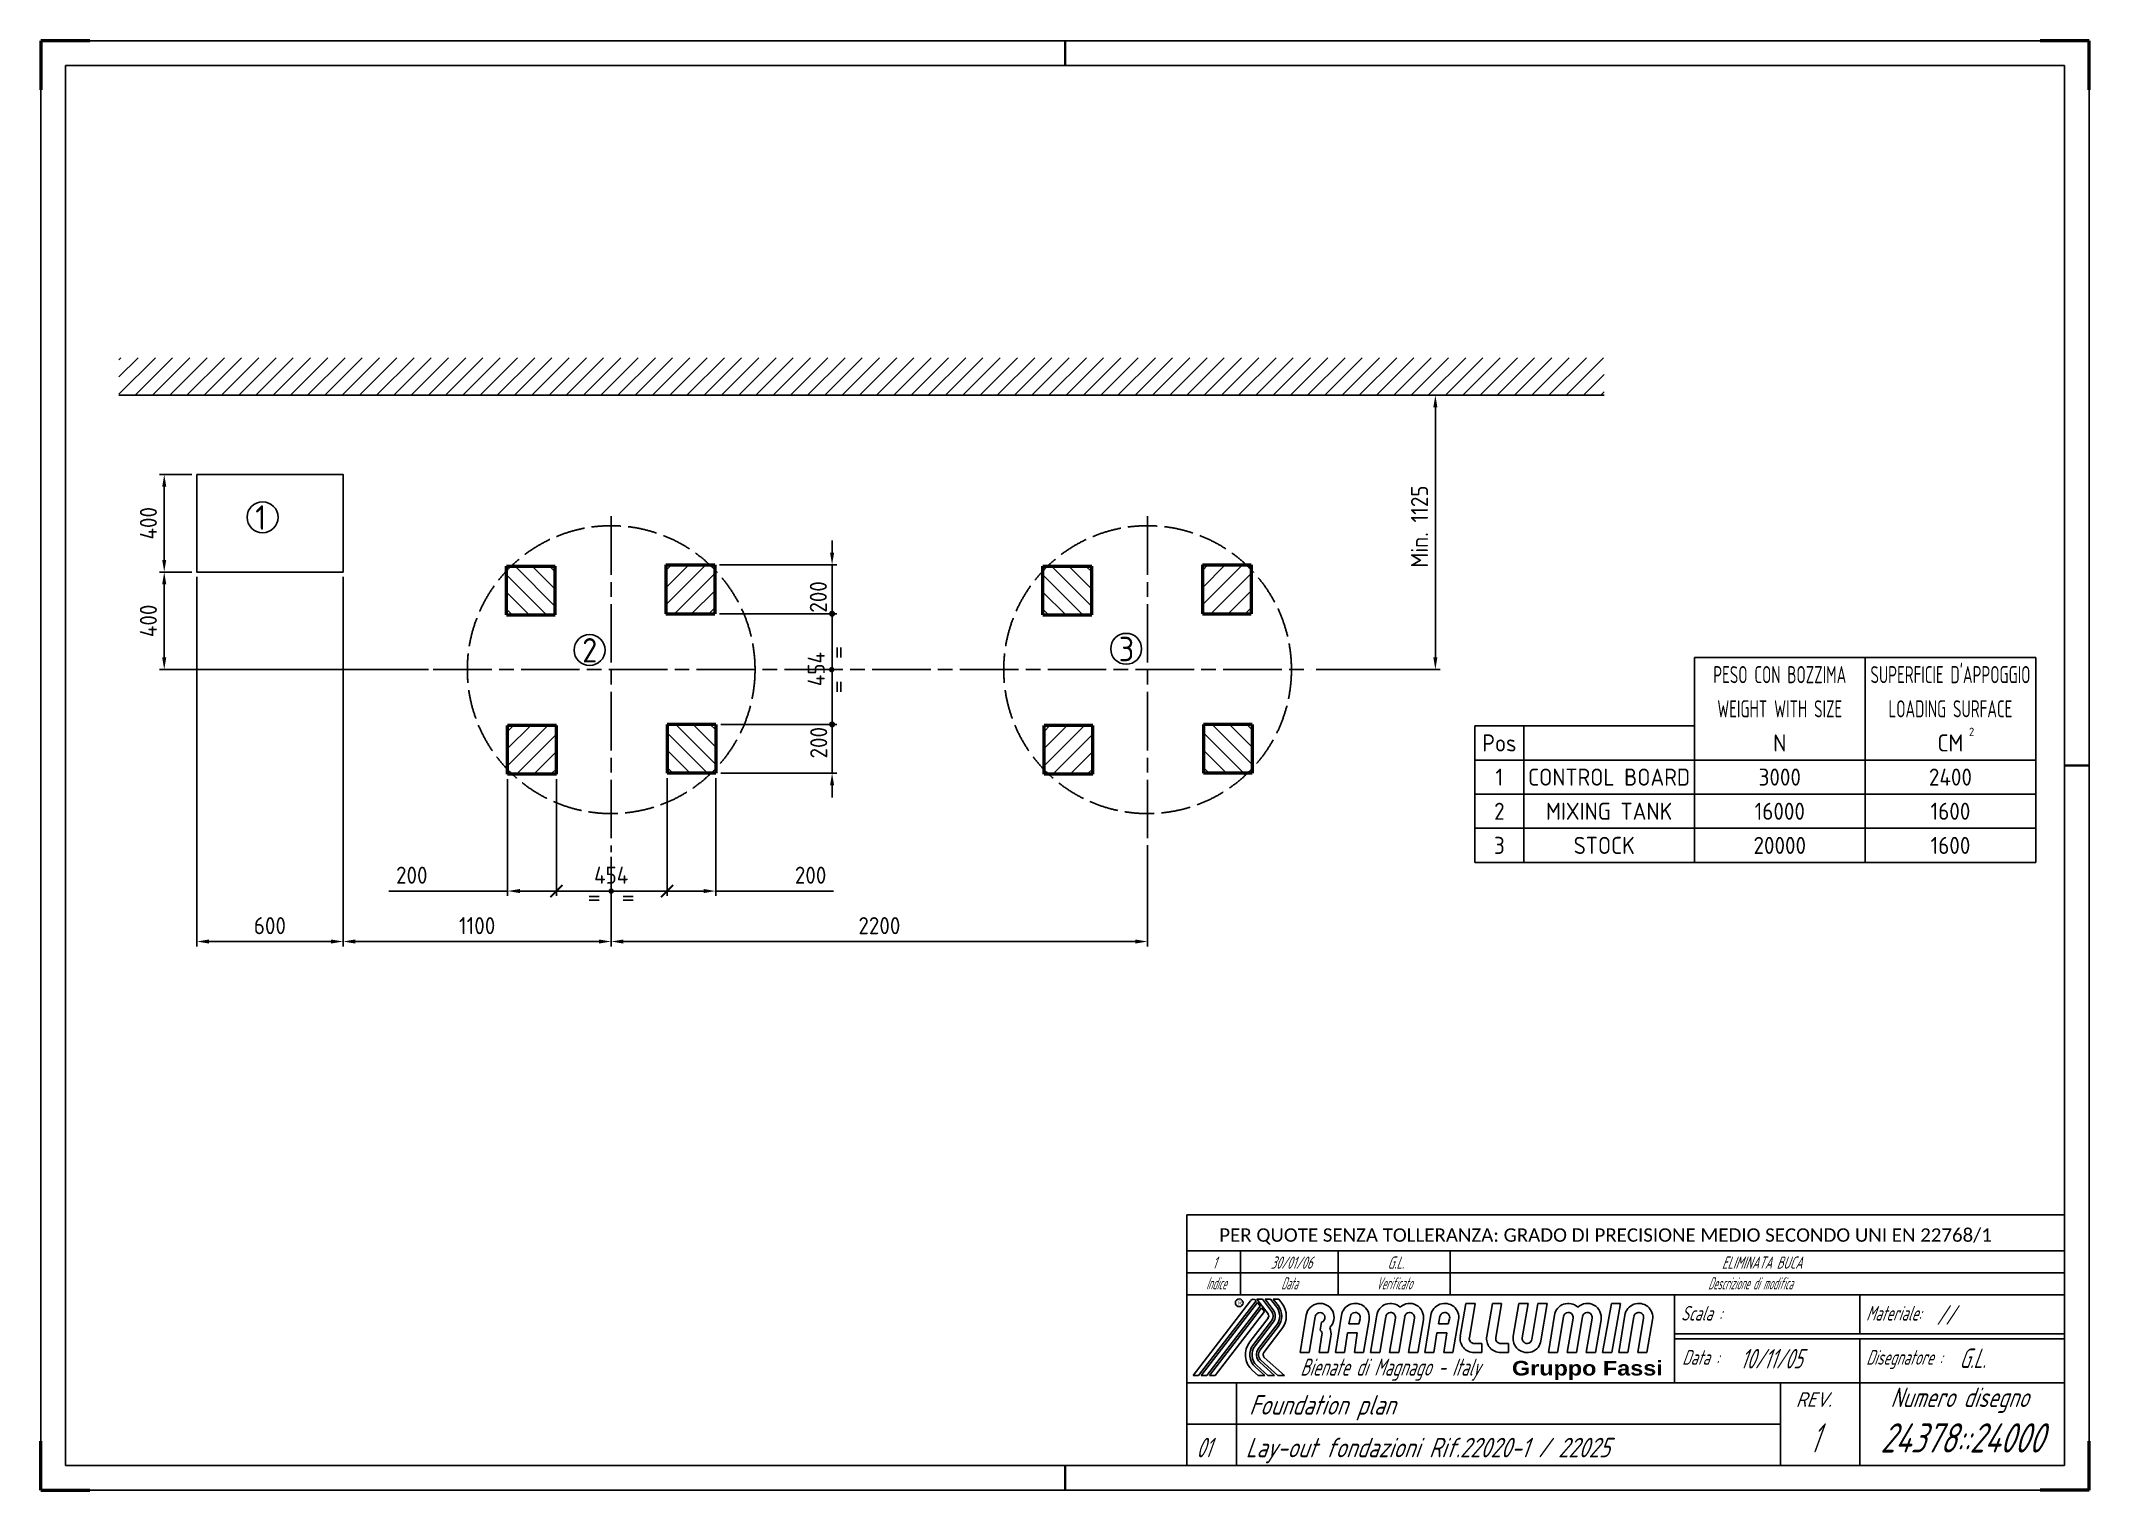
# Model space of a CAD drawing. Header units: millimetres. Extents: x 0 to 8400, y 0 to 5940.
import ezdxf
from ezdxf.enums import TextEntityAlignment as Align

# ---------------------------------------------------------------- set-up
doc = ezdxf.new("R2010")
doc.units = ezdxf.units.MM
doc.header["$LTSCALE"] = 20
for name, pattern in [('AM_ISO02W050', [7.5, 6, -1.5]), ('AM_ISO08W050', [18, 12, -1.5, 3, -1.5]), ('DAPIANO', [0])]:
    doc.linetypes.add(name, pattern=pattern)
for name, color, linetype, lineweight in [('AM_0', 7, 'Continuous', 50), ('AM_3', 6, 'AM_ISO02W050', 25), ('AM_5', 3, 'Continuous', 25), ('AM_7', 4, 'AM_ISO08W050', 25), ('AM_8', 1, 'Continuous', 25), ('AM_BOR', 7, 'Continuous', 50)]:
    doc.layers.add(name, color=color, linetype=linetype, lineweight=lineweight)
doc.layers.add('Structure', color=16, linetype='Continuous')
doc.styles.get("Standard").update_dxf_attribs({"font": 'ISOCP.SHX'})
doc.dimstyles.new('AM_ISO$0', dxfattribs={"dimscale": 50, "dimtxt": 3.5, "dimasz": 2.5, "dimexe": 1, "dimexo": 1, "dimgap": 1.5, "dimtad": 1, "dimdsep": 46, "dimtxsty": 'Standard', "dimcen": 0, "dimclrd": 256, "dimclre": 256, "dimclrt": 2, "dimadec": 0, "dimazin": 2, "dimtp": 0.1, "dimtm": 0.1, "dimtfac": 0.71, "dimtdec": 3, "dimtmove": 0, "dimatfit": 3, "dimfxl": 1, "dimlwd": -1, "dimlwe": -1, "dimarcsym": 1})

# ---------------------------------------------------------------- blocks, each defined once
blk = doc.blocks.new('*D6')
at = {"layer": 'AM_5', "transparency": 16777216}
for p, q in [((1238.9, 3742.9), (1238.9, 2228.4)), ((2338.7, 2595), (2338.7, 2228.4)), ((1288.9, 2248.4), (2288.7, 2248.4))]:
    blk.add_line(p, q, dxfattribs=at)
for points in [[(1288.9, 2256.8), (1288.9, 2240.1), (1238.9, 2248.4)], [(2288.7, 2256.8), (2288.7, 2240.1), (2338.7, 2248.4)]]:
    blk.add_solid(points, dxfattribs=at)
at = {"layer": 'Defpoints', "color": 0, "transparency": 16777216}
for p in [(1238.9, 3762.9), (2338.7, 2615), (2338.7, 2248.4)]:
    blk.add_point(p, dxfattribs=at)
at = {"layer": 'AM_5', "color": 2, "transparency": 16777216, "insert": (1788.8, 2313.4), "char_height": 70, "attachment_point": 5}
blk.add_mtext('1100', dxfattribs=at)
blk = doc.blocks.new('*D7')
at = {"layer": 'AM_5', "transparency": 16777216}
for p, q in [((4538.7, 2642.9), (4538.7, 2228.4)), ((2338.7, 2595), (2338.7, 2228.4)), ((2388.7, 2248.4), (4488.7, 2248.4))]:
    blk.add_line(p, q, dxfattribs=at)
for points in [[(2388.7, 2256.8), (2388.7, 2240.1), (2338.7, 2248.4)], [(4488.7, 2256.8), (4488.7, 2240.1), (4538.7, 2248.4)]]:
    blk.add_solid(points, dxfattribs=at)
at = {"layer": 'Defpoints', "color": 0, "transparency": 16777216}
for p in [(2338.7, 2615), (4538.7, 2662.9), (4538.7, 2248.4)]:
    blk.add_point(p, dxfattribs=at)
at = {"layer": 'AM_5', "color": 2, "transparency": 16777216, "insert": (3438.7, 2313.5), "char_height": 70, "attachment_point": 5}
blk.add_mtext('2200', dxfattribs=at)
blk = doc.blocks.new('*D8')
at = {"layer": 'AM_5', "transparency": 16777216}
for p, q in [((5233.4, 4487.9), (5739, 4487.9)), ((5719, 3412.9), (5719, 4437.9)), ((5229.6, 3362.9), (5739, 3362.9))]:
    blk.add_line(p, q, dxfattribs=at)
for points in [[(5710.7, 4437.9), (5727.3, 4437.9), (5719, 4487.9)], [(5710.7, 3412.9), (5727.3, 3412.9), (5719, 3362.9)]]:
    blk.add_solid(points, dxfattribs=at)
at = {"layer": 'Defpoints', "color": 0, "transparency": 16777216}
for p in [(5213.4, 4487.9), (5719, 4487.9), (5209.6, 3362.9)]:
    blk.add_point(p, dxfattribs=at)
at = {"layer": 'AM_5', "color": 2, "transparency": 16777216, "insert": (5654, 3949.4), "char_height": 70, "attachment_point": 5, "rotation": 90}
blk.add_mtext('Min. 1125', dxfattribs=at)
blk = doc.blocks.new('GENDOT')
blk.add_line((0, 0), (-1, 0))
at = {"const_width": 0.25}
blk.add_lwpolyline([(-0.125, 0, 1), (0.125, 0, 1)], format="xyb", close=True, dxfattribs=at)
blk = doc.blocks.new('*D9')
at = {"layer": 'AM_5', "transparency": 16777216}
for p, q in [((3244.7, 3188.3), (3244.7, 3238.3)), ((2787.8, 3138.3), (3264.7, 3138.3)), ((3244.7, 2938.3), (3244.7, 3138.3)), ((2787.8, 2938.3), (3264.7, 2938.3)), ((3244.7, 2888.3), (3244.7, 2838.3))]:
    blk.add_line(p, q, dxfattribs=at)
blk.add_solid([(3236.4, 2888.3), (3253, 2888.3), (3244.7, 2938.3)], dxfattribs=at)
at = {"layer": 'Defpoints', "color": 0, "transparency": 16777216}
for p in [(2767.8, 3138.3), (3244.7, 3138.3), (2767.8, 2938.3)]:
    blk.add_point(p, dxfattribs=at)
at = {"layer": 'AM_5', "transparency": 16777216, "xscale": 50, "yscale": 50, "zscale": 50, "rotation": 270}
blk.add_blockref('GENDOT', (3244.7, 3138.3), dxfattribs=at)
at = {"layer": 'AM_5', "color": 2, "transparency": 16777216, "insert": (3189.9, 3063.4), "char_height": 70, "attachment_point": 5, "rotation": 90}
blk.add_mtext('200', dxfattribs=at)
blk = doc.blocks.new('*D10')
at = {"layer": 'AM_5', "transparency": 16777216}
for p, q in [((2783.3, 3592), (3264.7, 3592)), ((3244.7, 3188.3), (3244.7, 3542)), ((2787.8, 3138.3), (3264.7, 3138.3))]:
    blk.add_line(p, q, dxfattribs=at)
at = {"layer": 'Defpoints', "color": 0, "transparency": 16777216}
for p in [(2763.3, 3592), (3244.7, 3592), (2767.8, 3138.3)]:
    blk.add_point(p, dxfattribs=at)
at = {"layer": 'AM_5', "transparency": 16777216, "xscale": 50, "yscale": 50, "zscale": 50}
for p, rotation in [((3244.7, 3592), 90), ((3244.7, 3138.3), 270)]:
    blk.add_blockref('GENDOT', p, dxfattribs=dict(at, rotation=rotation))
at = {"layer": 'AM_5', "color": 2, "transparency": 16777216, "insert": (3179.7, 3365.2), "char_height": 70, "attachment_point": 5, "rotation": 90}
blk.add_mtext('454', dxfattribs=at)
blk = doc.blocks.new('*D11')
at = {"layer": 'AM_5', "transparency": 16777216}
for p, q in [((3244.7, 3842), (3244.7, 3892)), ((2783.3, 3792), (3264.7, 3792)), ((3244.7, 3592), (3244.7, 3792)), ((2783.3, 3592), (3264.7, 3592)), ((3244.7, 3542), (3244.7, 3492))]:
    blk.add_line(p, q, dxfattribs=at)
blk.add_solid([(3236.4, 3842), (3253, 3842), (3244.7, 3792)], dxfattribs=at)
at = {"layer": 'Defpoints', "color": 0, "transparency": 16777216}
for p in [(2763.3, 3792), (3244.7, 3792), (2763.3, 3592)]:
    blk.add_point(p, dxfattribs=at)
at = {"layer": 'AM_5', "transparency": 16777216, "xscale": 50, "yscale": 50, "zscale": 50, "rotation": 90}
blk.add_blockref('GENDOT', (3244.7, 3592), dxfattribs=at)
at = {"layer": 'AM_5', "color": 2, "transparency": 16777216, "insert": (3188.3, 3661), "char_height": 70, "attachment_point": 5, "rotation": 90}
blk.add_mtext('200', dxfattribs=at)
blk = doc.blocks.new('*D12')
at = {"layer": 'AM_5', "transparency": 16777216}
for p, q in [((638.9, 3742.9), (638.9, 2228.4)), ((1238.9, 3742.9), (1238.9, 2228.4)), ((1188.9, 2248.4), (688.9, 2248.4))]:
    blk.add_line(p, q, dxfattribs=at)
for points in [[(688.9, 2256.8), (688.9, 2240.1), (638.9, 2248.4)], [(1188.9, 2256.8), (1188.9, 2240.1), (1238.9, 2248.4)]]:
    blk.add_solid(points, dxfattribs=at)
at = {"layer": 'Defpoints', "color": 0, "transparency": 16777216}
for p in [(638.9, 3762.9), (1238.9, 3762.9), (638.9, 2248.4)]:
    blk.add_point(p, dxfattribs=at)
at = {"layer": 'AM_5', "color": 2, "transparency": 16777216, "insert": (938.9, 2313.4), "char_height": 70, "attachment_point": 5}
blk.add_mtext('600', dxfattribs=at)
blk = doc.blocks.new('*D13')
at = {"layer": 'AM_5', "transparency": 16777216}
for p, q in [((618.9, 4162.9), (485.6, 4162.9)), ((505.6, 3812.9), (505.6, 4112.9)), ((618.9, 3762.9), (485.6, 3762.9))]:
    blk.add_line(p, q, dxfattribs=at)
for points in [[(497.2, 4112.9), (513.9, 4112.9), (505.6, 4162.9)], [(497.2, 3812.9), (513.9, 3812.9), (505.6, 3762.9)]]:
    blk.add_solid(points, dxfattribs=at)
at = {"layer": 'Defpoints', "color": 0, "transparency": 16777216}
for p in [(505.6, 4162.9), (638.9, 4162.9), (638.9, 3762.9)]:
    blk.add_point(p, dxfattribs=at)
at = {"layer": 'AM_5', "color": 2, "transparency": 16777216, "insert": (440.6, 3962.9), "char_height": 70, "attachment_point": 5, "rotation": 90}
blk.add_mtext('400', dxfattribs=at)
blk = doc.blocks.new('_ArchTick')
at = {"color": 0, "linetype": 'ByBlock', "const_width": 0.15}
blk.add_lwpolyline([(-0.5, -0.5), (0.5, 0.5)], dxfattribs=at)
blk = doc.blocks.new('*D14')
at = {"layer": 'AM_5', "transparency": 16777216}
for p, q in [((1914.1, 2913.8), (1914.1, 2435.3)), ((2114.1, 2913.8), (2114.1, 2435.3)), ((1914.1, 2455.3), (1427, 2455.3)), ((2114.1, 2455.3), (1964.1, 2455.3))]:
    blk.add_line(p, q, dxfattribs=at)
blk.add_solid([(1964.1, 2463.7), (1964.1, 2447), (1914.1, 2455.3)], dxfattribs=at)
at = {"layer": 'Defpoints', "color": 0, "transparency": 16777216}
for p in [(1914.1, 2933.8), (2114.1, 2933.8), (2114.1, 2455.3)]:
    blk.add_point(p, dxfattribs=at)
at = {"layer": 'AM_5', "transparency": 16777216, "xscale": 50, "yscale": 50, "zscale": 50}
blk.add_blockref('_ArchTick', (2114.1, 2455.3), dxfattribs=at)
at = {"layer": 'AM_5', "color": 2, "transparency": 16777216, "insert": (1520.9, 2520.3), "char_height": 70, "attachment_point": 5}
blk.add_mtext('200', dxfattribs=at)
blk = doc.blocks.new('*D15')
at = {"layer": 'AM_5', "transparency": 16777216}
for p, q in [((2114.1, 2913.8), (2114.1, 2435.3)), ((2567.8, 2918.3), (2567.8, 2435.3)), ((2114.1, 2455.3), (2567.8, 2455.3))]:
    blk.add_line(p, q, dxfattribs=at)
at = {"layer": 'Defpoints', "color": 0, "transparency": 16777216}
for p in [(2114.1, 2933.8), (2567.8, 2938.3), (2567.8, 2455.3)]:
    blk.add_point(p, dxfattribs=at)
at = {"layer": 'AM_5', "color": 2, "transparency": 16777216, "insert": (2338.7, 2520.3), "char_height": 70, "attachment_point": 5}
blk.add_mtext('454', dxfattribs=at)
blk = doc.blocks.new('_None')
blk = doc.blocks.new('*D16')
at = {"layer": 'AM_5', "transparency": 16777216}
for p, q in [((2567.8, 2918.3), (2567.8, 2435.3)), ((2767.8, 2918.3), (2767.8, 2435.3)), ((2567.8, 2455.3), (2717.8, 2455.3)), ((2767.8, 2455.3), (3250.5, 2455.3))]:
    blk.add_line(p, q, dxfattribs=at)
blk.add_solid([(2717.8, 2463.7), (2717.8, 2447), (2767.8, 2455.3)], dxfattribs=at)
at = {"layer": 'Defpoints', "color": 0, "transparency": 16777216}
for p in [(2567.8, 2938.3), (2767.8, 2938.3), (2767.8, 2455.3)]:
    blk.add_point(p, dxfattribs=at)
at = {"layer": 'AM_5', "transparency": 16777216, "xscale": 50, "yscale": 50, "zscale": 50, "rotation": 180}
blk.add_blockref('_ArchTick', (2567.8, 2455.3), dxfattribs=at)
at = {"layer": 'AM_5', "color": 2, "transparency": 16777216, "insert": (3156.6, 2520.3), "char_height": 70, "attachment_point": 5}
blk.add_mtext('200', dxfattribs=at)
blk = doc.blocks.new('A3')
for p, q in [((415, 292), (5, 292)), ((5, 292), (5, 5)), ((415, 5), (415, 292)), ((5, 5), (415, 5))]:
    blk.add_line(p, q)
at = {"layer": 'AM_BOR'}
for p, q in [((10, 297), (0, 297)), ((0, 297), (0, 287)), ((420, 297), (410, 297)), ((420, 287), (420, 297)), ((0, 0), (0, 10)), ((420, 0), (420, 10)), ((0, 0), (10, 0)), ((420, 0), (410, 0))]:
    blk.add_line(p, q, dxfattribs=at)
at = {"layer": 'AM_BOR', "color": 1, "lineweight": 25}
for p, q in [((0, 297), (420, 297)), ((0, 0), (0, 297)), ((420, 297), (420, 0)), ((420, 0), (0, 0))]:
    blk.add_line(p, q, dxfattribs=at)
at = {"layer": 'AM_BOR', "color": 2, "lineweight": 35}
for p, q in [((210, 292), (210, 297)), ((415, 148.5), (420, 148.5)), ((210, 0), (210, 5))]:
    blk.add_line(p, q, dxfattribs=at)
blk = doc.blocks.new('RAMALLUMIN')
at = {"linetype": 'DAPIANO'}
blk.add_line((-180, 51.38), (-180, 0), dxfattribs=at)
at = {"color": 7, "linetype": 'Continuous'}
for p, q in [((0, 51.38), (-180, 51.38)), ((0, 44), (-180, 44)), ((-169, 44), (-169, 35)), ((-149, 44), (-149, 35)), ((-126, 44), (-126, 35)), ((0, 35), (-180, 35)), ((-80, 35), (-80, 17)), ((-42, 35), (-42, 27)), ((-155.54, 30.83), (-156.78, 23.17)), ((-153.69, 30.53), (-154.91, 23.17)), ((-152.41, 29.4), (-152.67, 27.78)), ((-148.31, 30.83), (-149.55, 23.17)), ((-146.45, 30.58), (-146.78, 29.06)), ((-144.49, 30.12), (-144.76, 29.06)), ((-142.63, 29.88), (-143.79, 23.17)), ((-141.08, 30.83), (-142.32, 23.17)), ((-139.23, 30.53), (-140.45, 23.17)), ((-137.24, 30.2), (-138.43, 23.17)), ((-135.34, 30.53), (-136.56, 23.17)), ((-133.36, 30.2), (-134.54, 23.17)), ((-131.51, 29.88), (-132.67, 23.17)), ((-129.96, 30.83), (-131.2, 23.17)), ((-128.11, 30.58), (-128.43, 29.06)), ((-126.14, 30.12), (-126.41, 29.06)), ((-124.28, 29.88), (-125.44, 23.17)), ((-123.93, 26.54), (-122.77, 33.25)), ((-122.77, 33.25), (-120.9, 33.25)), ((-122.08, 26.21), (-120.9, 33.25)), ((-118.5, 26.53), (-117.34, 33.25)), ((-117.34, 33.25), (-115.47, 33.25)), ((-116.65, 26.21), (-115.47, 33.25)), ((-113.07, 26.54), (-111.91, 33.25)), ((-111.91, 33.25), (-110.04, 33.25)), ((-111.22, 26.21), (-110.04, 33.25)), ((-109.24, 25.88), (-108.02, 33.25)), ((-108.02, 33.25), (-106.15, 33.25)), ((-107.39, 25.59), (-106.15, 33.25)), ((-104.64, 30.83), (-105.88, 23.17)), ((-102.79, 30.53), (-104.01, 23.17)), ((-100.81, 30.2), (-101.99, 23.17)), ((-98.91, 30.53), (-100.12, 23.17)), ((-96.92, 30.2), (-98.1, 23.17)), ((-95.07, 29.88), (-96.23, 23.17)), ((-92.96, 33.25), (-94.76, 23.17)), ((-92.96, 33.25), (-91.09, 33.25)), ((-91.09, 33.25), (-92.89, 23.17)), ((-90.18, 30.83), (-91.42, 23.17)), ((-88.33, 30.53), (-89.55, 23.17)), ((-86.35, 30.2), (-87.53, 23.17)), ((-84.5, 29.88), (-85.66, 23.17)), ((-152.3, 26.83), (-152.89, 23.17)), ((-150.46, 26.52), (-151.02, 23.17)), ((-147.08, 27.2), (-147.68, 23.17)), ((-145.06, 27.2), (-147.08, 27.2)), ((-144.76, 29.06), (-146.78, 29.06)), ((-145.06, 27.2), (-145.66, 23.17)), ((-128.73, 27.2), (-129.33, 23.17)), ((-126.71, 27.2), (-128.73, 27.2)), ((-126.41, 29.06), (-128.43, 29.06)), ((-126.71, 27.2), (-127.31, 23.17)), ((-42, 26), (-42, 0)), ((-154.91, 23.17), (-156.78, 23.17)), ((-152.89, 23.17), (-151.02, 23.17)), ((-149.55, 23.17), (-147.68, 23.17)), ((-145.66, 23.17), (-143.79, 23.17)), ((-142.32, 23.17), (-140.45, 23.17)), ((-138.43, 23.17), (-136.56, 23.17)), ((-134.54, 23.17), (-132.67, 23.17)), ((-131.2, 23.17), (-129.33, 23.17)), ((-127.31, 23.17), (-125.44, 23.17)), ((-121.09, 25.04), (-119.51, 25.04)), ((-121.09, 23.17), (-119.51, 23.17)), ((-119.51, 25.04), (-119.51, 23.17)), ((-115.66, 25.04), (-114.08, 25.04)), ((-115.66, 23.17), (-114.08, 23.17)), ((-114.08, 25.04), (-114.08, 23.17)), ((-105.88, 23.17), (-104.01, 23.17)), ((-101.99, 23.17), (-100.12, 23.17)), ((-98.1, 23.17), (-96.23, 23.17)), ((-94.76, 23.17), (-92.89, 23.17)), ((-91.42, 23.17), (-89.55, 23.17)), ((-87.53, 23.17), (-85.66, 23.17)), ((0, 17), (-180, 17)), ((-169.8, 0), (-169.8, 17)), ((-58.25, 17), (-58.25, 0))]:
    blk.add_line(p, q, dxfattribs=at)
at = {"color": 3, "linetype": 'Continuous'}
for p, q in [((0, 39.5), (-180, 39.5)), ((-166.96, 33.81), (-178.74, 18.46)), ((-165.81, 33.8), (-177.59, 18.46)), ((-165.67, 34.09), (-164.52, 34.09)), ((-163.37, 31.08), (-165.67, 34.09)), ((-162.64, 31.63), (-164.52, 34.09)), ((-163.97, 34.09), (-162.83, 34.09)), ((-162.3, 31.9), (-163.97, 34.09)), ((-161.58, 32.45), (-162.83, 34.09)), ((-162.28, 34.09), (-161.13, 34.09)), ((-161.23, 32.72), (-162.28, 34.09)), ((-160.51, 33.27), (-161.13, 34.09)), ((-165.54, 33.45), (-177.05, 18.46)), ((-164.96, 32.7), (-175.89, 18.46)), ((-164.69, 32.34), (-175.35, 18.46)), ((-164.12, 31.59), (-174.2, 18.46)), ((-167.09, 25.36), (-163.37, 30.21)), ((-162.64, 29.66), (-166.37, 24.8)), ((-164.96, 32.7), (-165.54, 33.45)), ((-164.12, 31.59), (-164.69, 32.34)), ((-162.3, 29.39), (-166.02, 24.54)), ((-161.58, 28.83), (-165.3, 23.99)), ((-164.96, 23.72), (-161.23, 28.57)), ((-160.51, 28.01), (-164.24, 23.17)), ((0, 27), (-80, 27)), ((0, 26), (-80, 26)), ((-165.05, 21.2), (-162.02, 18.46)), ((-164.76, 21.52), (-161.38, 18.46)), ((-164.15, 22.19), (-160.02, 18.46)), ((-177.59, 18.46), (-178.74, 18.46)), ((-175.89, 18.46), (-177.05, 18.46)), ((-174.2, 18.46), (-175.35, 18.46)), ((-166.56, 19.52), (-165.39, 18.46)), ((-165.95, 20.2), (-164.03, 18.46)), ((-165.66, 20.52), (-163.38, 18.46)), ((-164.03, 18.46), (-165.39, 18.46)), ((-162.02, 18.46), (-163.38, 18.46)), ((-160.02, 18.46), (-161.38, 18.46)), ((-180, 8.5), (-58.25, 8.5))]:
    blk.add_line(p, q, dxfattribs=at)
blk.add_circle((-169.27, 33.38), 0.797, dxfattribs=at)
for centre, radius, start, end in [((-166.39, 33.38), 0.716, 37.0199, 142.98), ((-163.94, 30.65), 0.714, 322.471, 37.437), ((-163.93, 30.65), 1.62, 322.481, 37.4257), ((-163.94, 30.65), 2.06, 322.479, 37.4362), ((-163.94, 30.65), 2.97, 322.454, 37.471), ((-163.94, 30.65), 3.41, 322.445, 37.4711), ((-163.94, 30.65), 4.32, 322.454, 37.4451), ((-163.67, 22.73), 4.32, 142.447, 227.885), ((-163.67, 22.73), 3.41, 142.481, 227.842), ((-163.67, 22.73), 2.97, 142.472, 227.803), ((-163.67, 22.73), 2.06, 142.454, 227.876), ((-163.67, 22.73), 1.63, 142.445, 227.849), ((-163.67, 22.73), 0.722, 142.454, 227.902)]:
    blk.add_arc(centre, radius, start, end, dxfattribs=at)
at = {"color": 7, "linetype": 'Continuous'}
for centre, radius, start, end in [((-152.7, 30.37), 2.88, 313.405, 170.827), ((-152.7, 30.37), 1.01, 286.495, 170.628), ((-145.47, 30.37), 2.88, 350.208, 170.835), ((-145.47, 30.37), 1.01, 345.758, 168.018), ((-138.24, 30.37), 2.88, 47.375, 170.82), ((-138.24, 30.37), 1.01, 350.428, 170.643), ((-134.35, 30.37), 2.88, 350.199, 132.556), ((-134.35, 30.37), 1.01, 350.428, 170.634), ((-127.12, 30.37), 2.88, 350.208, 170.835), ((-127.12, 30.37), 1.01, 345.758, 168.018), ((-101.8, 30.37), 2.88, 47.375, 170.82), ((-101.8, 30.37), 1.01, 350.428, 170.634), ((-97.91, 30.37), 2.88, 350.208, 132.556), ((-97.91, 30.37), 1.01, 350.409, 170.661), ((-87.34, 30.37), 2.88, 350.218, 170.81), ((-87.34, 30.37), 1.01, 350.428, 170.643), ((-153.3, 26.99), 1.01, 350.897, 51.1434), ((-153.3, 26.99), 2.88, 350.481, 26.4345), ((-121.09, 26.05), 2.88, 170.208, 270), ((-121.09, 26.05), 1.01, 170.428, 270), ((-115.66, 26.05), 2.88, 170.218, 270), ((-115.66, 26.05), 1.01, 170.428, 270), ((-110.23, 26.05), 2.88, 170.208, 350.827), ((-110.23, 26.05), 1.01, 170.428, 350.643)]:
    blk.add_arc(centre, radius, start, end, dxfattribs=at)
at = {"color": 1, "linetype": 'Continuous', "oblique": 20, "width": 0.5}
for s, p in [('Indice', (-174, 36.1)), ('Data', (-159, 36.1)), ('Verificato', (-137.5, 36.1)), ('Descrizione di modifica', (-64.47, 36.1))]:
    blk.add_text(s, height=2.5, dxfattribs=at).set_placement(p, align=Align.CENTER)
at = {"color": 3, "linetype": 'Continuous'}
blk.add_text('R', height=0.864, dxfattribs=at).set_placement((-169.52, 32.95))
at = {"color": 3, "linetype": 'Continuous', "oblique": 20}
for s, height, width, p in [('Scala :', 3, 0.75, (-78.7, 29.73)), ('Materiale:', 3, 0.7, (-40.72, 29.73)), ('Bienate di Magnago - Italy', 3.5, 0.7, (-156.78, 18.44)), ('Data :', 3, 0.75, (-78.46, 20.68)), ('Disegnatore :', 3, 0.7, (-40.72, 20.68)), ('Numero disegno', 4, 0.8, (-35.74, 11.99))]:
    blk.add_text(s, height=height, dxfattribs=dict(at, width=width)).set_placement(p)
blk.add_text('REV.', height=3, dxfattribs=at).set_placement((-55.15, 12.04))
at = {"color": 2, "insert": (-173.36, 45.32), "char_height": 3, "width": 170.7709, "attachment_point": 7}
blk.add_mtext('{\\fCalibri|b0|i0|c0|p34;\\H0.91667x;PER QUOTE SENZA TOLLERANZA: GRADO DI PRECISIONE MEDIO SECONDO UNI EN 22768/1}', dxfattribs=at)
at = {"color": 2, "insert": (-113.34, 17.57), "char_height": 3, "attachment_point": 7}
blk.add_mtext('{\\fArial Black|b1|i0|c0|p34;Gruppo Fassi}', dxfattribs=at)
at = {"color": 3, "linetype": 'Continuous', "oblique": 20, "width": 0.7}
for tag, p in [('INDICE', (-174.38, 40.36)), ('DATAREV', (-158.57, 40.36)), ('VERIFICATO', (-137.17, 40.36)), ('DESCRIZMOD', (-62.08, 40.36))]:
    blk.add_attdef(tag, text='', height=2.5, dxfattribs=at).set_placement(p, align=Align.CENTER)
at = {"color": 2, "linetype": 'Continuous', "oblique": 20, "width": 0.7}
for tag, p in [('GEN-TITLE-SCA', (-64.53, 28.92)), ('MATERIALE', (-26.31, 28.88)), ('DATA', (-66.53, 19.91)), ('DISEGN.', (-21.62, 20)), ('P1', (-178.08, 10.45)), ('P2', (-178.08, 1.7))]:
    blk.add_attdef(tag, p, '', height=4, dxfattribs=at)
at = {"color": 7, "linetype": 'Continuous', "oblique": 20, "width": 0.85}
for tag, p in [('DESCRIZIONE1', (-167.25, 10.45)), ('DESCRIZIONE2', (-167.97, 1.7))]:
    blk.add_attdef(tag, p, '', height=4, dxfattribs=at)
at = {"color": 7, "linetype": 'Continuous', "oblique": 20}
for tag, width, p in [('REV', 0.55, (-51.41, 2.68)), ('DISEGNO', 0.8, (-21.14, 2.68))]:
    blk.add_attdef(tag, text='', height=6, dxfattribs=dict(at, width=width)).set_placement(p, align=Align.CENTER)
blk = doc.blocks.new('simmetria')
at = {"layer": 'AM_5'}
for p, q in [((-6.05, -1.5), (-3.3, -1.5)), ((-6.05, -2.5), (-3.3, -2.5)), ((6.05, -1.5), (3.3, -1.5)), ((6.05, -2.5), (3.3, -2.5))]:
    blk.add_line(p, q, dxfattribs=at)
at = {"layer": 'AM_5', "const_width": 0.65}
blk.add_lwpolyline([(-0.42, 0, 1), (0.42, 0, 1)], format="xyb", close=True, dxfattribs=at)
blk = doc.blocks.new('*D20')
at = {"layer": 'AM_5', "transparency": 16777216}
for p, q in [((618.9, 3762.9), (485.6, 3762.9)), ((505.6, 3712.9), (505.6, 3412.9)), ((1589.1, 3362.9), (485.6, 3362.9))]:
    blk.add_line(p, q, dxfattribs=at)
for points in [[(497.2, 3712.9), (513.9, 3712.9), (505.6, 3762.9)], [(497.2, 3412.9), (513.9, 3412.9), (505.6, 3362.9)]]:
    blk.add_solid(points, dxfattribs=at)
at = {"layer": 'Defpoints', "color": 0, "transparency": 16777216}
for p in [(638.9, 3762.9), (505.6, 3362.9), (1609.1, 3362.9)]:
    blk.add_point(p, dxfattribs=at)
at = {"layer": 'AM_5', "color": 2, "transparency": 16777216, "insert": (440.6, 3562.9), "char_height": 70, "attachment_point": 5, "rotation": 90}
blk.add_mtext('400', dxfattribs=at)

msp = doc.modelspace()

# ---------------------------------------------------------------- hatches: boundary and pattern name
at = {"layer": 'AM_8'}
h = msp.add_hatch(dxfattribs=at)
h.set_pattern_fill('_U', color=256, scale=50, angle=45, style=0, pattern_type=0)
h.set_pattern_definition([(45, (0, 0), (-35.35534, 35.35534), [])])
h.paths.add_polyline_path([(320.06, 4487.925), (6411.437, 4487.925), (6411.437, 4641.31), (320.06, 4641.31)])
h = msp.add_hatch(dxfattribs=at)
h.set_pattern_fill('_U', color=256, scale=50, angle=-45, style=0, pattern_type=0)
h.set_pattern_definition([(315, (-272.235, 5721.23), (35.3553, 35.3553), [])])
h.paths.add_polyline_path([(1909.597, 3787.507), (1909.597, 3587.507), (2109.597, 3587.507), (2109.597, 3787.507)])
h = msp.add_hatch(dxfattribs=at)
h.set_pattern_fill('_U', color=256, scale=50, angle=225, style=0, pattern_type=0)
h.set_pattern_definition([(225, (4697.03, 5973.88), (35.3553, -35.3553), [])])
h.paths.add_polyline_path([(2763.308, 3792.047), (2563.308, 3792.047), (2563.308, 3592.047), (2763.308, 3592.047)])
h = msp.add_hatch(dxfattribs=at)
h.set_pattern_fill('_U', color=256, scale=50, angle=-45, style=0, pattern_type=0)
h.set_pattern_definition([(315, (1927.765, 5721.23), (35.3553, 35.3553), [])])
h.paths.add_polyline_path([(4109.597, 3787.507), (4109.597, 3587.507), (4309.597, 3587.507), (4309.597, 3787.507)])
h = msp.add_hatch(dxfattribs=at)
h.set_pattern_fill('_U', color=256, scale=50, angle=225, style=0, pattern_type=0)
h.set_pattern_definition([(225, (6897.03, 5973.88), (35.3553, -35.3553), [])])
h.paths.add_polyline_path([(4963.308, 3792.047), (4763.308, 3792.047), (4763.308, 3592.047), (4963.308, 3592.047)])
h = msp.add_hatch(dxfattribs=at)
h.set_pattern_fill('_U', color=256, scale=50, angle=45, style=0, pattern_type=0)
h.set_pattern_definition([(45, (-19.585, 751.964), (-35.3553, 35.3553), [])])
h.paths.add_polyline_path([(1914.137, 2933.795), (2114.137, 2933.795), (2114.137, 3133.795), (1914.137, 3133.795)])
h = msp.add_hatch(dxfattribs=at)
h.set_pattern_fill('_U', color=256, scale=50, angle=135, style=0, pattern_type=0)
h.set_pattern_definition([(135, (4949.68, 1004.613), (-35.3553, -35.3553), [])])
h.paths.add_polyline_path([(2767.849, 2938.336), (2767.849, 3138.336), (2567.849, 3138.336), (2567.849, 2938.336)])
h = msp.add_hatch(dxfattribs=at)
h.set_pattern_fill('_U', color=256, scale=50, angle=45, style=0, pattern_type=0)
h.set_pattern_definition([(45, (2180.415, 751.964), (-35.3553, 35.3553), [])])
h.paths.add_polyline_path([(4114.137, 2933.795), (4314.137, 2933.795), (4314.137, 3133.795), (4114.137, 3133.795)])
h = msp.add_hatch(dxfattribs=at)
h.set_pattern_fill('_U', color=256, scale=50, angle=135, style=0, pattern_type=0)
h.set_pattern_definition([(135, (7149.68, 1004.613), (-35.3553, -35.3553), [])])
h.paths.add_polyline_path([(4967.849, 2938.336), (4967.849, 3138.336), (4767.849, 3138.336), (4767.849, 2938.336)])

# ---------------------------------------------------------------- linework, layer by layer
msp.add_lwpolyline([(638.885, 4162.924), (1238.885, 4162.924), (1238.885, 3762.924), (638.885, 3762.924)], close=True)
at = {"layer": 'AM_0', "color": 7, "linetype": 'Continuous'}
for p, q in [((1909.597, 3787.507), (2109.597, 3787.507)), ((1909.597, 3587.507), (1909.597, 3787.507)), ((2109.597, 3587.507), (2109.597, 3787.507)), ((2563.308, 3792.047), (2563.308, 3592.047)), ((2563.308, 3792.047), (2763.308, 3792.047)), ((2763.308, 3792.047), (2763.308, 3592.047)), ((4109.597, 3787.507), (4309.597, 3787.507)), ((4109.597, 3587.507), (4109.597, 3787.507)), ((4309.597, 3587.507), (4309.597, 3787.507)), ((4763.308, 3792.047), (4763.308, 3592.047)), ((4763.308, 3792.047), (4963.308, 3792.047)), ((4963.308, 3792.047), (4963.308, 3592.047)), ((1909.597, 3587.507), (2109.597, 3587.507)), ((2563.308, 3592.047), (2763.308, 3592.047)), ((4109.597, 3587.507), (4309.597, 3587.507)), ((4763.308, 3592.047), (4963.308, 3592.047)), ((2114.137, 3133.795), (1914.137, 3133.795)), ((1914.137, 2933.795), (1914.137, 3133.795)), ((2114.137, 2933.795), (2114.137, 3133.795)), ((2767.849, 3138.336), (2567.849, 3138.336)), ((2567.849, 3138.336), (2567.849, 2938.336)), ((2767.849, 3138.336), (2767.849, 2938.336)), ((4314.137, 3133.795), (4114.137, 3133.795)), ((4114.137, 2933.795), (4114.137, 3133.795)), ((4314.137, 2933.795), (4314.137, 3133.795)), ((4967.849, 3138.336), (4767.849, 3138.336)), ((4767.849, 3138.336), (4767.849, 2938.336)), ((4967.849, 3138.336), (4967.849, 2938.336)), ((2114.137, 2933.795), (1914.137, 2933.795)), ((2767.849, 2938.336), (2567.849, 2938.336)), ((4314.137, 2933.795), (4114.137, 2933.795)), ((4967.849, 2938.336), (4767.849, 2938.336))]:
    msp.add_line(p, q, dxfattribs=at)
at = {"layer": 'AM_3'}
for centre in [(2338.723, 3362.921), (4538.723, 3362.921)]:
    msp.add_circle(centre, 590, dxfattribs=at)
at = {"layer": 'AM_5', "color": 7}
for p, q in [((6781.576, 2572.434), (6781.576, 3412.434)), ((8181.576, 3412.434), (6781.576, 3412.434)), ((7481.576, 2572.434), (7481.576, 3412.434)), ((8181.576, 2572.434), (8181.576, 3412.434)), ((6781.576, 3132.434), (5881.576, 3132.434)), ((5881.576, 3132.434), (5881.576, 2572.434)), ((6081.576, 2572.434), (6081.576, 3132.434)), ((5881.576, 2992.434), (8181.576, 2992.434)), ((5881.576, 2572.434), (8181.576, 2572.434))]:
    msp.add_line(p, q, dxfattribs=at)
at = {"layer": 'AM_5'}
for p, q in [((5881.576, 2852.434), (8181.576, 2852.434)), ((5881.576, 2712.434), (8181.576, 2712.434))]:
    msp.add_line(p, q, dxfattribs=at)
at = {"layer": 'AM_5', "color": 2}
for centre in [(908.867, 3987.522), (2250.003, 3443.382), (4450.78, 3448.386)]:
    msp.add_circle(centre, 63.401, dxfattribs=at)
at = {"layer": 'AM_7'}
for p, q in [((2338.723, 3991.871), (2338.723, 2615.011)), ((4538.723, 3991.871), (4538.723, 2634.049)), ((1609.121, 3362.921), (5209.613, 3362.921))]:
    msp.add_line(p, q, dxfattribs=at)
at = {"layer": 'Structure', "color": 1}
msp.add_line((320.06, 4487.925), (6411.437, 4487.925), dxfattribs=at)

# ---------------------------------------------------------------- block references
at = {"lineweight": 0, "xscale": 20, "yscale": 20, "zscale": 20}
msp.add_blockref('A3', (0, 0), dxfattribs=at)
at = {"xscale": 15, "yscale": 15, "zscale": 15, "rotation": 90}
msp.add_blockref('simmetria', (3243.001, 3362.921), dxfattribs=at)
at = {"xscale": 15, "yscale": 15, "zscale": 15}
msp.add_blockref('simmetria', (2338.738, 2455.252), dxfattribs=at)
at = {"lineweight": 0, "xscale": 20, "yscale": 20, "zscale": 20}
msp.add_blockref('RAMALLUMIN', (8300, 100), dxfattribs=at).add_auto_attribs({'MATERIALE': '//', 'DISEGN.': 'G.L.', 'DISEGNO': '24378::24000', 'DATA': '10/11/05', 'REV': '1', 'P2': '01', 'DESCRIZIONE2': 'Lay-out fondazioni Rif.22020-1 / 22025', 'DESCRIZIONE1': 'Foundation plan', 'INDICE': '1', 'DATAREV': '30/01/06', 'VERIFICATO': 'G.L.', 'DESCRIZMOD': 'ELIMINATA BUCA'})

# ---------------------------------------------------------------- texts
at = {"layer": 'AM_5', "color": 7}
for s, p in [('1', (878.919, 3936.448)), ('2', (2220.055, 3392.309)), ('3', (4420.832, 3397.312))]:
    msp.add_text(s, height=100, dxfattribs=at).set_placement(p)
at = {"layer": 'AM_5', "color": 2, "width": 0.7}
for s, p in [('PESO CON BOZZIMA', (7131.576, 3342.434)), ("SUPERFICIE D'APPOGGIO", (7831.576, 3342.434)), ('WEIGHT WITH SIZE', (7131.576, 3202.434)), ('LOADING SURFACE', (7831.576, 3202.434))]:
    msp.add_text(s, height=70, dxfattribs=at).set_placement(p, align=Align.MIDDLE_CENTER)
at = {"layer": 'AM_5', "color": 2}
for s, height, p in [('2', 34, (7918.334, 3108.067)), ('Pos', 70, (5981.576, 3062.434)), ('N', 70, (7131.576, 3062.434)), ('CM', 70, (7831.576, 3062.434)), ('1', 70, (5981.576, 2922.434)), ('CONTROL BOARD', 70, (6431.576, 2922.434)), ('3000', 70, (7131.576, 2922.434)), ('2400', 70, (7831.576, 2922.434)), ('2', 70, (5981.576, 2782.434)), ('MIXING TANK', 70, (6431.576, 2782.434)), ('16000', 70, (7131.576, 2782.434)), ('1600', 70, (7831.576, 2782.434)), ('3', 70, (5981.576, 2642.434)), ('STOCK ', 70, (6431.576, 2642.434)), ('20000', 70, (7131.576, 2642.434)), ('1600', 70, (7831.576, 2642.434))]:
    msp.add_text(s, height=height, dxfattribs=at).set_placement(p, align=Align.MIDDLE_CENTER)

# ---------------------------------------------------------------- dimensions: what is measured, and where the dimension line sits
at = {"layer": 'AM_5'}
dim = msp.add_linear_dim(base=(5718.995, 4487.925), p1=(5209.613, 3362.921), p2=(5213.436, 4487.925), angle=90, text='Min. <>', dimstyle='AM_ISO$0', override={"dimscale": 20, "dimdec": 0, "dimtix": 1}, dxfattribs=at)
dim.commit()
dim.dimension.update_dxf_attribs({"geometry": '*D8', "text_midpoint": (5718.995, 3949.4), "dimtype": 160})
for base, p1, p2, override, picture, middle in [((505.554, 4162.924), (638.885, 3762.924), (638.885, 4162.924), {"dimscale": 20, "dimdec": 0, "dimtix": 1}, '*D13', (505.554, 3962.924)), ((3244.698, 3792.047), (2763.308, 3592.047), (2763.308, 3792.047), {"dimscale": 20, "dimdec": 0, "dimblk1": 'GENDOT', "dimsah": 1, "dimtix": 1, "dimtmove": 2}, '*D11', (3188.327, 3661.021)), ((3244.698, 3138.336), (2767.849, 2938.336), (2767.849, 3138.336), {"dimscale": 20, "dimdec": 0, "dimblk2": 'GENDOT', "dimsah": 1, "dimtix": 1, "dimtmove": 2}, '*D9', (3189.856, 3063.388))]:
    dim = msp.add_linear_dim(base=base, p1=p1, p2=p2, angle=90, dimstyle='AM_ISO$0', override=override, dxfattribs=at)
    dim.commit()
    dim.dimension.update_dxf_attribs({"geometry": picture, "text_midpoint": middle, "dimtype": 160})
for base, p1, p2, override, picture, middle in [((505.554, 3362.921), (638.885, 3762.924), (1609.121, 3362.921), {"dimscale": 20, "dimtix": 1}, '*D20', (440.554, 3562.923)), ((3244.698, 3592.047), (2767.849, 3138.336), (2763.308, 3592.047), {"dimscale": 20, "dimdec": 0, "dimblk": 'GENDOT', "dimtix": 1}, '*D10', (3179.698, 3365.192))]:
    dim = msp.add_linear_dim(base=base, p1=p1, p2=p2, angle=90, dimstyle='AM_ISO$0', override=override, dxfattribs=at)
    dim.commit()
    dim.dimension.update_dxf_attribs({"geometry": picture, "text_midpoint": middle})
for base, p1, p2, override, picture, middle in [((638.885, 2248.449), (1238.885, 3762.924), (638.885, 3762.924), {"dimscale": 20, "dimdec": 0, "dimtix": 1}, '*D12', (938.885, 2248.449)), ((2114.137, 2455.332), (1914.137, 2933.795), (2114.137, 2933.795), {"dimscale": 20, "dimdec": 0, "dimblk2": 'ArchTick', "dimsah": 1, "dimtix": 1}, '*D14', (1520.89, 2455.332)), ((2567.849, 2455.332), (2114.137, 2933.795), (2567.849, 2938.336), {"dimscale": 20, "dimdec": 0, "dimblk1": 'None', "dimblk2": 'None', "dimsah": 1, "dimtix": 1}, '*D15', (2338.723, 2455.332)), ((2767.849, 2455.332), (2567.849, 2938.336), (2767.849, 2938.336), {"dimscale": 20, "dimdec": 0, "dimblk1": 'ArchTick', "dimsah": 1, "dimtix": 1}, '*D16', (3156.555, 2455.332)), ((4538.723, 2248.449), (2338.723, 2615.011), (4538.723, 2662.921), {"dimscale": 20, "dimdec": 0, "dimtix": 1}, '*D7', (3438.723, 2248.449))]:
    dim = msp.add_linear_dim(base=base, p1=p1, p2=p2, dimstyle='AM_ISO$0', override=override, dxfattribs=at)
    dim.commit()
    dim.dimension.update_dxf_attribs({"geometry": picture, "text_midpoint": middle, "dimtype": 160})
dim = msp.add_linear_dim(base=(2338.723, 2248.449), p1=(1238.885, 3762.924), p2=(2338.723, 2615.011), dimstyle='AM_ISO$0', override={"dimscale": 20, "dimdec": 0, "dimtix": 1}, dxfattribs=at)
dim.commit()
dim.dimension.update_dxf_attribs({"geometry": '*D6', "text_midpoint": (1788.804, 2313.449)})

doc.saveas('drawing.dxf')
